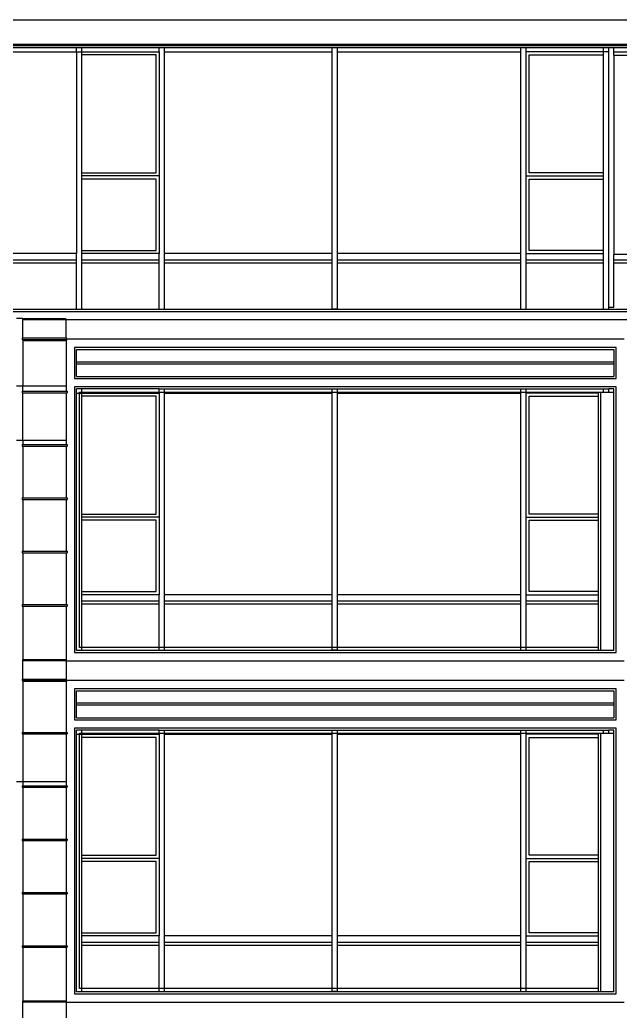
# Model space of a CAD drawing. Extents: x -311 to 61613, y 0 to 58400.
# Drawn here: x 34451 to 40260, y 36512 to 46100 of the extents above; entities that cross this region are included whole.
import ezdxf

# ---------------------------------------------------------------- set-up
doc = ezdxf.new("R2010")
doc.units = 0
doc.header["$LTSCALE"] = 1000
doc.header["$MEASUREMENT"] = 0
doc.layers.add('AD-AREA-OUTL', color=31, linetype='Continuous')

msp = doc.modelspace()

# ---------------------------------------------------------------- linework, layer by layer
at = {"layer": 'AD-AREA-OUTL', "color": 252}
for p, q in [((30749.9, 46100), (43769.9, 46100)), ((43342.3, 45860.1), (30749.9, 45860.1)), ((43267.2, 45849.5), (30749.9, 45849.5)), ((34999.8, 45829.4), (33899.8, 45829.4)), ((33899.8, 45790.3), (34999.8, 45790.3)), ((35049.9, 45829.4), (34999.8, 45829.4)), ((34999.8, 45790.3), (34999.8, 45829.4)), ((34999.8, 45790.3), (34999.8, 43840.1)), ((34999.8, 45790.3), (35049.9, 45790.3)), ((35799.9, 45829.4), (35049.9, 45829.4)), ((35049.9, 45790.3), (35049.9, 45829.4)), ((35049.9, 45760.3), (35049.9, 45790.3)), ((35049.9, 45790.3), (35799.9, 45790.3)), ((35049.9, 44620.1), (35049.9, 45760.3)), ((35769.9, 45760.3), (35049.9, 45760.3)), ((35769.9, 44620.1), (35769.9, 45760.3)), ((35849.6, 45829.4), (35799.9, 45829.4)), ((35799.9, 45790.3), (35799.9, 45829.4)), ((35799.9, 45790.3), (35799.9, 44590.1)), ((37474.5, 45829.4), (35849.6, 45829.4)), ((35849.6, 45790.3), (35849.6, 45829.4)), ((35849.6, 43840.1), (35849.6, 45790.3)), ((35849.6, 45790.3), (37474.5, 45790.3)), ((37524.6, 45829.4), (37474.5, 45829.4)), ((37474.5, 45790.3), (37474.5, 45829.4)), ((37474.5, 43840.1), (37474.5, 45790.3)), ((39299.8, 45829.4), (37524.6, 45829.4)), ((37524.6, 45790.3), (37524.6, 45829.4)), ((37524.6, 43840.1), (37524.6, 45790.3)), ((37524.6, 45790.3), (39299.8, 45790.3)), ((39349.9, 45829.4), (39299.8, 45829.4)), ((39299.8, 45790.3), (39299.8, 45829.4)), ((39299.8, 43840.1), (39299.8, 45790.3)), ((40099.9, 45829.4), (39349.9, 45829.4)), ((39349.9, 45790.3), (39349.9, 45829.4)), ((39349.9, 44590.1), (39349.9, 45790.3)), ((40099.9, 45790.3), (39349.9, 45790.3)), ((39379.9, 45760.3), (40099.9, 45760.3)), ((39379.9, 44620.1), (39379.9, 45760.3)), ((40149.7, 45829.4), (40099.9, 45829.4)), ((40099.9, 45790.3), (40099.9, 45829.4)), ((40099.9, 45760.3), (40099.9, 45790.3)), ((40149.7, 45790.3), (40099.9, 45790.3)), ((40099.9, 44620.1), (40099.9, 45760.3)), ((40199.8, 45829.4), (40149.7, 45829.4)), ((40149.7, 45790.3), (40149.7, 45829.4)), ((40149.7, 43320.1), (40149.7, 45790.3)), ((40749.7, 45829.4), (40199.8, 45829.4)), ((40199.8, 45790.3), (40199.8, 45829.4)), ((40199.8, 45759.6), (40199.8, 45790.3)), ((40199.8, 45790.3), (40749.7, 45790.3)), ((40199.8, 45759.6), (40199.8, 43830.2)), ((40199.8, 45759.6), (40749.7, 45759.6)), ((35049.9, 44590.1), (35049.9, 44620.1)), ((35049.9, 44620.1), (35769.9, 44620.1)), ((35049.9, 44560.1), (35049.9, 44590.1)), ((35799.9, 44590.1), (35049.9, 44590.1)), ((35799.9, 44590.1), (35799.9, 43840.1)), ((39349.9, 43840.1), (39349.9, 44590.1)), ((39349.9, 44590.1), (40099.9, 44590.1)), ((40099.9, 44620.1), (39379.9, 44620.1)), ((40099.9, 44590.1), (40099.9, 44620.1)), ((40099.9, 44560.1), (40099.9, 44590.1)), ((35049.9, 43870.1), (35049.9, 44560.1)), ((35769.9, 44560.1), (35049.9, 44560.1)), ((35769.9, 43870.1), (35769.9, 44560.1)), ((39379.9, 44560.1), (40099.9, 44560.1)), ((39379.9, 43870.1), (39379.9, 44560.1)), ((40099.9, 43870.1), (40099.9, 44560.1)), ((34999.8, 43840.1), (33899.8, 43840.1)), ((34999.8, 43780.1), (34999.8, 43840.1)), ((35049.9, 43840.1), (35049.9, 43870.1)), ((35049.9, 43870.1), (35769.9, 43870.1)), ((35049.9, 43780.1), (35049.9, 43840.1)), ((35799.9, 43840.1), (35049.9, 43840.1)), ((35799.9, 43780.1), (35799.9, 43840.1)), ((35849.6, 43780.1), (35849.6, 43840.1)), ((37474.5, 43840.1), (35849.6, 43840.1)), ((37474.5, 43780.1), (37474.5, 43840.1)), ((37524.6, 43780.1), (37524.6, 43840.1)), ((39299.8, 43840.1), (37524.6, 43840.1)), ((39299.8, 43780.1), (39299.8, 43840.1)), ((39349.9, 43780.1), (39349.9, 43840.1)), ((39349.9, 43840.1), (40099.9, 43840.1)), ((40099.9, 43870.1), (39379.9, 43870.1)), ((40099.9, 43840.1), (40099.9, 43870.1)), ((40099.9, 43780.1), (40099.9, 43840.1)), ((40199.8, 43780.1), (40199.8, 43830.2)), ((40749.7, 43830.2), (40199.8, 43830.2)), ((33899.8, 43780.1), (34999.8, 43780.1)), ((33899.8, 43750.2), (34999.8, 43750.2)), ((34999.8, 43750.2), (34999.8, 43780.1)), ((34999.8, 43300), (34999.8, 43750.2)), ((35049.9, 43750.2), (35049.9, 43780.1)), ((35049.9, 43780.1), (35799.9, 43780.1)), ((35049.9, 43300), (35049.9, 43750.2)), ((35049.9, 43750.2), (35799.9, 43750.2)), ((35799.9, 43750.2), (35799.9, 43780.1)), ((35799.9, 43300), (35799.9, 43750.2)), ((35849.6, 43750.2), (35849.6, 43780.1)), ((35849.6, 43780.1), (37474.5, 43780.1)), ((35849.6, 43300), (35849.6, 43750.2)), ((35849.6, 43750.2), (37474.5, 43750.2)), ((37474.5, 43750.2), (37474.5, 43780.1)), ((37474.5, 43306.4), (37474.5, 43750.2)), ((37524.6, 43750.2), (37524.6, 43780.1)), ((37524.6, 43780.1), (39299.8, 43780.1)), ((37524.6, 43306.4), (37524.6, 43750.2)), ((37524.6, 43750.2), (39299.8, 43750.2)), ((39299.8, 43750.2), (39299.8, 43780.1)), ((39299.8, 43300), (39299.8, 43750.2)), ((39349.9, 43750.2), (39349.9, 43780.1)), ((39349.9, 43780.1), (40099.9, 43780.1)), ((39349.9, 43300), (39349.9, 43750.2)), ((39349.9, 43750.2), (40099.9, 43750.2)), ((40099.9, 43750.2), (40099.9, 43780.1)), ((40099.9, 43300), (40099.9, 43750.2)), ((40199.8, 43750.2), (40199.8, 43780.1)), ((40199.8, 43780.1), (40749.7, 43780.1)), ((40199.8, 43320.1), (40199.8, 43750.2)), ((40199.8, 43750.2), (40749.7, 43750.2)), ((30749.9, 43280.3), (43267.2, 43280.3)), ((34999.8, 43300), (33899.8, 43300)), ((35049.9, 43300), (34999.8, 43300)), ((35799.9, 43300), (35049.9, 43300)), ((35849.6, 43300), (35799.9, 43300)), ((39299.8, 43300), (35849.6, 43300)), ((37474.5, 43306.4), (37524.6, 43306.4)), ((39349.9, 43300), (39299.8, 43300)), ((40099.9, 43300), (39349.9, 43300)), ((40149.7, 43300), (40099.9, 43300)), ((40149.7, 43300), (40149.7, 43320.1)), ((40149.7, 43320.1), (40199.8, 43320.1)), ((40749.7, 43300), (40149.7, 43300)), ((34479.8, 43210), (34419.8, 43210)), ((34479.8, 43210), (34889.7, 43210)), ((34479.8, 43200.2), (34479.8, 43210)), ((34479.8, 43200.2), (34889.7, 43200.2)), ((34479.8, 43024.1), (34479.8, 43200.2)), ((34889.7, 43210), (34900, 43210)), ((34889.7, 43200.2), (34889.7, 43210)), ((34889.7, 43200.2), (34900, 43200.2)), ((34900, 43200.2), (43347.2, 43200.2)), ((34900, 43024.1), (34900, 43200.2)), ((34474.2, 43024.1), (34479.8, 43024.1)), ((34474.2, 43024.1), (34474.2, 43009.3)), ((34474.2, 43009.3), (34479.8, 43009.3)), ((34479.8, 43024.1), (34900, 43024.1)), ((34479.8, 43009.3), (34889.7, 43009.3)), ((34479.8, 43009.3), (34479.8, 43000.1)), ((34479.8, 43000.1), (34889.7, 43000.1)), ((34479.8, 43000.1), (34479.8, 42560.2)), ((34889.7, 43009.3), (34889.7, 43000.1)), ((34889.7, 43009.3), (34900, 43009.3)), ((34900, 43000.1), (34889.7, 43000.1)), ((34900, 43024.1), (34900, 43010)), ((34909.8, 43010), (34900, 43010)), ((34900, 43009.3), (34909.8, 43009.3)), ((34900, 43009.3), (34900, 43000.1)), ((34900, 43000.1), (34900, 42560.2)), ((40299.9, 43010), (34909.8, 43010)), ((34909.8, 43010), (34909.8, 43009.3)), ((40219.9, 42929.9), (34979.7, 42929.9)), ((34979.7, 42929.9), (34979.7, 42630.1)), ((34999.8, 42790.2), (34999.8, 42910.2)), ((34999.8, 42910.2), (40199.8, 42910.2)), ((40199.8, 42910.2), (40199.8, 42790.2)), ((40219.9, 42630.1), (40219.9, 42929.9)), ((34999.8, 42770.1), (34999.8, 42790.2)), ((40199.8, 42790.2), (34999.8, 42790.2)), ((34999.8, 42650.2), (34999.8, 42770.1)), ((40199.8, 42770.1), (34999.8, 42770.1)), ((40199.8, 42790.2), (40199.8, 42770.1)), ((40199.8, 42770.1), (40199.8, 42650.2)), ((34979.7, 42630.1), (40219.9, 42630.1)), ((34999.8, 42650.2), (40199.8, 42650.2)), ((34419.8, 42560.2), (34479.8, 42560.2)), ((34474.2, 42508.4), (34479.8, 42508.4)), ((34474.2, 42508.4), (34474.2, 42493.6)), ((34474.2, 42493.6), (34479.8, 42493.6)), ((34479.8, 42508.4), (34479.8, 42560.2)), ((34479.8, 42560.2), (34900, 42560.2)), ((34479.8, 42508.4), (34900, 42508.4)), ((34479.8, 42493.6), (34900, 42493.6)), ((34479.8, 42030), (34479.8, 42493.6)), ((34900, 42560.2), (34900, 42508.4)), ((34900, 42508.4), (34909.8, 42508.4)), ((34900, 42493.6), (34900, 42030)), ((34900, 42493.6), (34909.8, 42493.6)), ((34909.8, 42508.4), (34909.8, 42493.6)), ((40219.9, 42550), (34979.7, 42550)), ((34979.7, 42550), (34979.7, 39980)), ((35049.9, 42530.2), (34999.8, 42530.2)), ((34999.8, 42490), (34999.8, 42530.2)), ((34999.8, 42490), (35029.8, 42490)), ((34999.8, 40000.1), (34999.8, 42490)), ((35029.8, 42490), (35029.8, 42500.3)), ((35029.8, 42500.3), (35049.9, 42500.3)), ((35029.8, 42490), (35049.9, 42490)), ((35029.8, 40030.1), (35029.8, 42490)), ((35799.9, 42530.2), (35049.9, 42530.2)), ((35049.9, 42500.3), (35049.9, 42530.2)), ((35049.9, 42490), (35049.9, 42500.3)), ((35049.9, 42500.3), (35799.9, 42500.3)), ((35049.9, 42460), (35049.9, 42490)), ((35049.9, 42490), (35799.9, 42490)), ((35799.9, 42530.2), (35850, 42530.2)), ((35799.9, 42500.3), (35799.9, 42530.2)), ((35799.9, 42500.3), (35850, 42500.3)), ((35799.9, 42490), (35799.9, 42500.3)), ((35799.9, 42490), (35799.9, 41290.2)), ((35850, 42530.2), (37474.5, 42530.2)), ((35850, 42500.3), (35850, 42530.2)), ((35850, 42500.3), (37474.5, 42500.3)), ((35850, 42490), (35850, 42500.3)), ((35850, 40540.2), (35850, 42490)), ((35850, 42490), (37474.5, 42490)), ((37474.5, 42530.2), (37524.6, 42530.2)), ((37474.5, 42500.3), (37474.5, 42530.2)), ((37474.5, 42500.3), (37524.6, 42500.3)), ((37474.5, 42490), (37474.5, 42500.3)), ((37474.5, 40540.2), (37474.5, 42490)), ((37524.6, 42530.2), (39299.8, 42530.2)), ((37524.6, 42500.3), (37524.6, 42530.2)), ((37524.6, 42500.3), (39299.8, 42500.3)), ((37524.6, 42490), (37524.6, 42500.3)), ((37524.6, 40540.2), (37524.6, 42490)), ((37524.6, 42490), (39299.8, 42490)), ((39299.8, 42530.2), (39349.9, 42530.2)), ((39299.8, 42500.3), (39299.8, 42530.2)), ((39299.8, 42500.3), (39349.9, 42500.3)), ((39299.8, 42490), (39299.8, 42500.3)), ((39299.8, 40540.2), (39299.8, 42490)), ((39349.9, 42530.2), (40099.9, 42530.2)), ((39349.9, 42500.3), (39349.9, 42530.2)), ((39349.9, 42500.3), (40049.8, 42500.3)), ((39349.9, 42490), (39349.9, 42500.3)), ((39349.9, 41290.2), (39349.9, 42490)), ((40049.8, 42490), (39349.9, 42490)), ((40049.8, 42490), (40049.8, 42500.3)), ((40049.8, 42500.3), (40069.9, 42500.3)), ((40049.8, 42460), (40049.8, 42490)), ((40069.9, 42500.3), (40099.9, 42500.3)), ((40069.9, 42500.3), (40069.9, 40000.1)), ((40099.9, 42530.2), (40149.7, 42530.2)), ((40099.9, 42500.3), (40099.9, 42530.2)), ((40099.9, 42500.3), (40149.7, 42500.3)), ((40199.8, 42530.2), (40149.7, 42530.2)), ((40149.7, 42500.3), (40149.7, 42530.2)), ((40149.7, 42500.3), (40199.8, 42500.3)), ((40199.8, 42500.3), (40199.8, 42530.2)), ((40199.8, 40000.1), (40199.8, 42500.3)), ((40219.9, 39980), (40219.9, 42550)), ((35049.9, 41320.2), (35049.9, 42460)), ((35769.9, 42460), (35049.9, 42460)), ((35769.9, 41320.2), (35769.9, 42460)), ((39379.9, 42460), (40049.8, 42460)), ((39379.9, 41320.2), (39379.9, 42460)), ((40049.8, 41320.2), (40049.8, 42460)), ((34479.8, 42030), (34419.8, 42030)), ((34479.8, 42030), (34479.8, 41992.6)), ((34900, 42030), (34479.8, 42030)), ((34900, 42030), (34900, 41992.6)), ((34474.2, 41992.6), (34479.8, 41992.6)), ((34474.2, 41992.6), (34474.2, 41977.4)), ((34474.2, 41977.4), (34479.8, 41977.4)), ((34479.8, 41992.6), (34900, 41992.6)), ((34479.8, 41977.4), (34900, 41977.4)), ((34479.8, 41977.4), (34479.8, 41476.8)), ((34900, 41992.6), (34909.8, 41992.6)), ((34900, 41977.4), (34909.8, 41977.4)), ((34900, 41977.4), (34900, 41476.8)), ((34909.8, 41992.6), (34909.8, 41977.4)), ((34474.2, 41476.8), (34479.8, 41476.8)), ((34474.2, 41476.8), (34474.2, 41461.7)), ((34474.2, 41461.7), (34479.8, 41461.7)), ((34479.8, 41476.8), (34900, 41476.8)), ((34479.8, 41461.7), (34900, 41461.7)), ((34479.8, 41461.7), (34479.8, 40961.1)), ((34900, 41476.8), (34909.8, 41476.8)), ((34900, 41461.7), (34909.8, 41461.7)), ((34900, 41461.7), (34900, 40961.1)), ((34909.8, 41476.8), (34909.8, 41461.7)), ((35049.9, 41290.2), (35049.9, 41320.2)), ((35049.9, 41320.2), (35769.9, 41320.2)), ((35049.9, 41260.2), (35049.9, 41290.2)), ((35799.9, 41290.2), (35049.9, 41290.2)), ((35049.9, 40570.2), (35049.9, 41260.2)), ((35769.9, 41260.2), (35049.9, 41260.2)), ((35769.9, 40570.2), (35769.9, 41260.2)), ((35799.9, 41290.2), (35799.9, 40540.2)), ((39349.9, 40540.2), (39349.9, 41290.2)), ((39349.9, 41290.2), (40049.8, 41290.2)), ((40049.8, 41320.2), (39379.9, 41320.2)), ((39379.9, 41260.2), (40049.8, 41260.2)), ((39379.9, 40570.2), (39379.9, 41260.2)), ((40049.8, 41290.2), (40049.8, 41320.2)), ((40049.8, 41260.2), (40049.8, 41290.2)), ((40049.8, 40570.2), (40049.8, 41260.2)), ((34474.2, 40961.1), (34479.8, 40961.1)), ((34474.2, 40961.1), (34474.2, 40945.9)), ((34474.2, 40945.9), (34479.8, 40945.9)), ((34479.8, 40961.1), (34900, 40961.1)), ((34479.8, 40945.9), (34900, 40945.9)), ((34479.8, 40945.9), (34479.8, 40445)), ((34900, 40961.1), (34909.8, 40961.1)), ((34900, 40945.9), (34909.8, 40945.9)), ((34900, 40945.9), (34900, 40445)), ((34909.8, 40961.1), (34909.8, 40945.9)), ((35049.9, 40540.2), (35049.9, 40570.2)), ((35049.9, 40570.2), (35769.9, 40570.2)), ((40049.8, 40570.2), (39379.9, 40570.2)), ((40049.8, 40540.2), (40049.8, 40570.2)), ((35049.9, 40480.2), (35049.9, 40540.2)), ((35799.9, 40540.2), (35049.9, 40540.2)), ((35049.9, 40450.3), (35049.9, 40480.2)), ((35049.9, 40480.2), (35799.9, 40480.2)), ((35799.9, 40480.2), (35799.9, 40540.2)), ((35799.9, 40450.3), (35799.9, 40480.2)), ((35850, 40480.2), (35850, 40540.2)), ((37474.5, 40540.2), (35850, 40540.2)), ((35850, 40450.3), (35850, 40480.2)), ((35850, 40480.2), (37474.5, 40480.2)), ((37474.5, 40480.2), (37474.5, 40540.2)), ((37474.5, 40450.3), (37474.5, 40480.2)), ((37524.6, 40480.2), (37524.6, 40540.2)), ((39299.8, 40540.2), (37524.6, 40540.2)), ((37524.6, 40450.3), (37524.6, 40480.2)), ((37524.6, 40480.2), (39299.8, 40480.2)), ((39299.8, 40480.2), (39299.8, 40540.2)), ((39299.8, 40450.3), (39299.8, 40480.2)), ((39349.9, 40480.2), (39349.9, 40540.2)), ((39349.9, 40540.2), (40049.8, 40540.2)), ((39349.9, 40450.3), (39349.9, 40480.2)), ((39349.9, 40480.2), (40049.8, 40480.2)), ((40049.8, 40480.2), (40049.8, 40540.2)), ((40049.8, 40450.3), (40049.8, 40480.2)), ((34474.2, 40445), (34479.8, 40445)), ((34474.2, 40445), (34474.2, 40430.2)), ((34474.2, 40430.2), (34479.8, 40430.2)), ((34479.8, 40445), (34900, 40445)), ((34479.8, 40430.2), (34900, 40430.2)), ((34479.8, 40430.2), (34479.8, 39910.2)), ((34900, 40445), (34909.8, 40445)), ((34900, 40430.2), (34909.8, 40430.2)), ((34900, 40430.2), (34900, 39910.2)), ((34909.8, 40445), (34909.8, 40430.2)), ((35049.9, 40030.1), (35049.9, 40450.3)), ((35049.9, 40450.3), (35799.9, 40450.3)), ((35799.9, 40030.1), (35799.9, 40450.3)), ((35850, 40030.1), (35850, 40450.3)), ((35850, 40450.3), (37474.5, 40450.3)), ((37474.5, 40030.1), (37474.5, 40450.3)), ((37524.6, 40030.1), (37524.6, 40450.3)), ((37524.6, 40450.3), (39299.8, 40450.3)), ((39299.8, 40030.1), (39299.8, 40450.3)), ((39349.9, 40030.1), (39349.9, 40450.3)), ((39349.9, 40450.3), (40049.8, 40450.3)), ((40049.8, 40030.1), (40049.8, 40450.3)), ((35049.9, 40000.1), (34999.8, 40000.1)), ((35049.9, 40030.1), (35029.8, 40030.1)), ((35049.9, 40000.1), (35049.9, 40030.1)), ((35799.9, 40030.1), (35049.9, 40030.1)), ((35799.9, 40000.1), (35049.9, 40000.1)), ((35799.9, 40000.1), (35799.9, 40030.1)), ((35850, 40030.1), (35799.9, 40030.1)), ((35850, 40000.1), (35799.9, 40000.1)), ((35850, 40000.1), (35850, 40030.1)), ((37474.5, 40030.1), (35850, 40030.1)), ((39299.8, 40000.1), (35850, 40000.1)), ((37524.6, 40030.1), (37474.5, 40030.1)), ((37474.5, 40006.1), (37474.5, 40030.1)), ((37474.5, 40006.1), (37524.6, 40006.1)), ((37524.6, 40006.1), (37524.6, 40030.1)), ((39299.8, 40030.1), (37524.6, 40030.1)), ((39349.9, 40030.1), (39299.8, 40030.1)), ((39299.8, 40000.1), (39299.8, 40030.1)), ((39349.9, 40000.1), (39299.8, 40000.1)), ((39349.9, 40000.1), (39349.9, 40030.1)), ((40049.8, 40030.1), (39349.9, 40030.1)), ((40049.8, 40000.1), (39349.9, 40000.1)), ((40049.8, 40000.1), (40049.8, 40030.1)), ((40069.9, 40000.1), (40049.8, 40000.1)), ((40199.8, 40000.1), (40069.9, 40000.1)), ((34889.7, 39910.2), (34479.8, 39910.2)), ((34479.8, 39899.9), (34479.8, 39910.2)), ((34889.7, 39899.9), (34479.8, 39899.9)), ((34479.8, 39724.2), (34479.8, 39899.9)), ((34900, 39910.2), (34889.7, 39910.2)), ((34889.7, 39899.9), (34889.7, 39910.2)), ((34900, 39899.9), (34889.7, 39899.9)), ((34900, 39910.2), (34900, 39899.9)), ((34900, 39899.9), (34900, 39724.2)), ((34900, 39899.9), (40299.9, 39899.9)), ((34979.7, 39980), (40219.9, 39980)), ((34474.2, 39724.2), (34479.8, 39724.2)), ((34474.2, 39724.2), (34474.2, 39709.4)), ((34474.2, 39709.4), (34479.8, 39709.4)), ((34479.8, 39724.2), (34900, 39724.2)), ((34479.8, 39709.4), (34889.7, 39709.4)), ((34479.8, 39709.4), (34479.8, 39700.3)), ((34479.8, 39700.3), (34479.8, 39208.5)), ((34889.7, 39700.3), (34479.8, 39700.3)), ((34889.7, 39709.4), (34889.7, 39700.3)), ((34889.7, 39709.4), (34900, 39709.4)), ((34900, 39700.3), (34889.7, 39700.3)), ((34900, 39724.2), (34900, 39710.1)), ((34909.8, 39710.1), (34900, 39710.1)), ((34900, 39709.4), (34909.8, 39709.4)), ((34900, 39709.4), (34900, 39700.3)), ((34900, 39700.3), (34900, 39208.5)), ((40299.9, 39710.1), (34909.8, 39710.1)), ((34909.8, 39710.1), (34909.8, 39709.4)), ((40219.9, 39630.1), (34979.7, 39630.1)), ((34979.7, 39630.1), (34979.7, 39330.2)), ((34999.8, 39490), (34999.8, 39609.9)), ((34999.8, 39609.9), (40199.8, 39609.9)), ((40199.8, 39609.9), (40199.8, 39490)), ((40219.9, 39330.2), (40219.9, 39630.1)), ((34999.8, 39470.2), (34999.8, 39490)), ((40199.8, 39490), (34999.8, 39490)), ((34999.8, 39349.9), (34999.8, 39470.2)), ((40199.8, 39470.2), (34999.8, 39470.2)), ((40199.8, 39490), (40199.8, 39470.2)), ((40199.8, 39470.2), (40199.8, 39349.9)), ((34979.7, 39330.2), (40219.9, 39330.2)), ((34999.8, 39349.9), (40199.8, 39349.9)), ((40219.9, 39250.1), (34979.7, 39250.1)), ((34979.7, 39250.1), (34979.7, 36680.1)), ((35049.9, 39230), (34999.8, 39230)), ((34999.8, 39190.1), (34999.8, 39230)), ((35799.9, 39230), (35049.9, 39230)), ((35049.9, 39200), (35049.9, 39230)), ((35799.9, 39230), (35850, 39230)), ((35799.9, 39200), (35799.9, 39230)), ((35850, 39230), (37474.5, 39230)), ((35850, 39200), (35850, 39230)), ((37474.5, 39230), (37524.6, 39230)), ((37474.5, 39200), (37474.5, 39230)), ((37524.6, 39230), (39299.8, 39230)), ((37524.6, 39200), (37524.6, 39230)), ((39299.8, 39230), (39349.9, 39230)), ((39299.8, 39200), (39299.8, 39230)), ((39349.9, 39230), (40099.9, 39230)), ((39349.9, 39200), (39349.9, 39230)), ((40099.9, 39230), (40149.7, 39230)), ((40099.9, 39200), (40099.9, 39230)), ((40199.8, 39230), (40149.7, 39230)), ((40149.7, 39200), (40149.7, 39230)), ((40199.8, 39200), (40199.8, 39230)), ((40219.9, 36680.1), (40219.9, 39250.1)), ((34474.2, 39208.5), (34479.8, 39208.5)), ((34474.2, 39208.5), (34474.2, 39193.3)), ((34474.2, 39193.3), (34479.8, 39193.3)), ((34479.8, 39208.5), (34900, 39208.5)), ((34479.8, 39193.3), (34900, 39193.3)), ((34479.8, 39193.3), (34479.8, 38730.1)), ((34900, 39208.5), (34909.8, 39208.5)), ((34900, 39193.3), (34909.8, 39193.3)), ((34900, 39193.3), (34900, 38730.1)), ((34909.8, 39208.5), (34909.8, 39193.3)), ((34999.8, 39190.1), (35029.8, 39190.1)), ((34999.8, 36700.2), (34999.8, 39190.1)), ((35029.8, 39190.1), (35029.8, 39200)), ((35029.8, 39200), (35049.9, 39200)), ((35029.8, 39190.1), (35049.9, 39190.1)), ((35029.8, 36730.2), (35029.8, 39190.1)), ((35049.9, 39190.1), (35049.9, 39200)), ((35049.9, 39200), (35799.9, 39200)), ((35049.9, 39160.2), (35049.9, 39190.1)), ((35049.9, 39190.1), (35799.9, 39190.1)), ((35049.9, 38020), (35049.9, 39160.2)), ((35769.9, 39160.2), (35049.9, 39160.2)), ((35769.9, 38020), (35769.9, 39160.2)), ((35799.9, 39200), (35850, 39200)), ((35799.9, 39190.1), (35799.9, 39200)), ((35799.9, 39190.1), (35799.9, 37990)), ((35850, 39200), (37474.5, 39200)), ((35850, 39190.1), (35850, 39200)), ((35850, 37240), (35850, 39190.1)), ((35850, 39190.1), (37474.5, 39190.1)), ((37474.5, 39200), (37524.6, 39200)), ((37474.5, 39190.1), (37474.5, 39200)), ((37474.5, 37240), (37474.5, 39190.1)), ((37524.6, 39200), (39299.8, 39200)), ((37524.6, 39190.1), (37524.6, 39200)), ((37524.6, 37240), (37524.6, 39190.1)), ((37524.6, 39190.1), (39299.8, 39190.1)), ((39299.8, 39200), (39349.9, 39200)), ((39299.8, 39190.1), (39299.8, 39200)), ((39299.8, 37240), (39299.8, 39190.1)), ((39349.9, 39200), (40049.8, 39200)), ((39349.9, 39190.1), (39349.9, 39200)), ((39349.9, 37990), (39349.9, 39190.1)), ((40049.8, 39190.1), (39349.9, 39190.1)), ((39379.9, 39160.2), (40049.8, 39160.2)), ((39379.9, 38020), (39379.9, 39160.2)), ((40049.8, 39190.1), (40049.8, 39200)), ((40049.8, 39200), (40069.9, 39200)), ((40049.8, 39160.2), (40049.8, 39190.1)), ((40049.8, 38020), (40049.8, 39160.2)), ((40069.9, 39200), (40099.9, 39200)), ((40069.9, 39200), (40069.9, 36700.2)), ((40099.9, 39200), (40149.7, 39200)), ((40149.7, 39200), (40199.8, 39200)), ((40199.8, 36700.2), (40199.8, 39200)), ((34479.8, 38730.1), (34419.8, 38730.1)), ((34474.2, 38692.7), (34479.8, 38692.7)), ((34474.2, 38692.7), (34474.2, 38677.5)), ((34474.2, 38677.5), (34479.8, 38677.5)), ((34479.8, 38730.1), (34479.8, 38692.7)), ((34900, 38730.1), (34479.8, 38730.1)), ((34479.8, 38692.7), (34900, 38692.7)), ((34479.8, 38677.5), (34900, 38677.5)), ((34479.8, 38677.5), (34479.8, 38176.6)), ((34900, 38730.1), (34900, 38692.7)), ((34900, 38692.7), (34909.8, 38692.7)), ((34900, 38677.5), (34909.8, 38677.5)), ((34900, 38677.5), (34900, 38176.6)), ((34909.8, 38692.7), (34909.8, 38677.5)), ((34474.2, 38176.6), (34479.8, 38176.6)), ((34474.2, 38176.6), (34474.2, 38161.8)), ((34474.2, 38161.8), (34479.8, 38161.8)), ((34479.8, 38176.6), (34900, 38176.6)), ((34479.8, 38161.8), (34900, 38161.8)), ((34479.8, 38161.8), (34479.8, 37660.8)), ((34900, 38176.6), (34909.8, 38176.6)), ((34900, 38161.8), (34909.8, 38161.8)), ((34900, 38161.8), (34900, 37660.8)), ((34909.8, 38176.6), (34909.8, 38161.8)), ((35049.9, 37990), (35049.9, 38020)), ((35049.9, 38020), (35769.9, 38020)), ((35049.9, 37960), (35049.9, 37990)), ((35799.9, 37990), (35049.9, 37990)), ((35799.9, 37990), (35799.9, 37240)), ((39349.9, 37240), (39349.9, 37990)), ((39349.9, 37990), (40049.8, 37990)), ((40049.8, 38020), (39379.9, 38020)), ((40049.8, 37990), (40049.8, 38020)), ((40049.8, 37960), (40049.8, 37990)), ((35049.9, 37270), (35049.9, 37960)), ((35769.9, 37960), (35049.9, 37960)), ((35769.9, 37270), (35769.9, 37960)), ((39379.9, 37960), (40049.8, 37960)), ((39379.9, 37270), (39379.9, 37960)), ((40049.8, 37270), (40049.8, 37960)), ((34474.2, 37660.8), (34479.8, 37660.8)), ((34474.2, 37660.8), (34474.2, 37646)), ((34474.2, 37646), (34479.8, 37646)), ((34479.8, 37660.8), (34900, 37660.8)), ((34479.8, 37646), (34900, 37646)), ((34479.8, 37646), (34479.8, 37145.1)), ((34900, 37660.8), (34909.8, 37660.8)), ((34900, 37646), (34909.8, 37646)), ((34900, 37646), (34900, 37145.1)), ((34909.8, 37660.8), (34909.8, 37646)), ((35049.9, 37240), (35049.9, 37270)), ((35049.9, 37270), (35769.9, 37270)), ((35049.9, 37180), (35049.9, 37240)), ((35799.9, 37240), (35049.9, 37240)), ((35799.9, 37180), (35799.9, 37240)), ((35850, 37180), (35850, 37240)), ((37474.5, 37240), (35850, 37240)), ((37474.5, 37180), (37474.5, 37240)), ((37524.6, 37180), (37524.6, 37240)), ((39299.8, 37240), (37524.6, 37240)), ((39299.8, 37180), (39299.8, 37240)), ((39349.9, 37180), (39349.9, 37240)), ((39349.9, 37240), (40049.8, 37240)), ((40049.8, 37270), (39379.9, 37270)), ((40049.8, 37240), (40049.8, 37270)), ((40049.8, 37180), (40049.8, 37240)), ((34474.2, 37145.1), (34479.8, 37145.1)), ((34474.2, 37145.1), (34474.2, 37130.3)), ((34474.2, 37130.3), (34479.8, 37130.3)), ((34479.8, 37145.1), (34900, 37145.1)), ((34479.8, 37130.3), (34900, 37130.3)), ((34479.8, 37130.3), (34479.8, 36609.9)), ((34900, 37145.1), (34909.8, 37145.1)), ((34900, 37130.3), (34909.8, 37130.3)), ((34900, 37130.3), (34900, 36609.9)), ((34909.8, 37145.1), (34909.8, 37130.3)), ((35049.9, 37150), (35049.9, 37180)), ((35049.9, 37180), (35799.9, 37180)), ((35049.9, 36730.2), (35049.9, 37150)), ((35049.9, 37150), (35799.9, 37150)), ((35799.9, 37150), (35799.9, 37180)), ((35799.9, 36730.2), (35799.9, 37150)), ((35850, 37150), (35850, 37180)), ((35850, 37180), (37474.5, 37180)), ((35850, 36730.2), (35850, 37150)), ((35850, 37150), (37474.5, 37150)), ((37474.5, 37150), (37474.5, 37180)), ((37474.5, 36730.2), (37474.5, 37150)), ((37524.6, 37150), (37524.6, 37180)), ((37524.6, 37180), (39299.8, 37180)), ((37524.6, 36730.2), (37524.6, 37150)), ((37524.6, 37150), (39299.8, 37150)), ((39299.8, 37150), (39299.8, 37180)), ((39299.8, 36730.2), (39299.8, 37150)), ((39349.9, 37150), (39349.9, 37180)), ((39349.9, 37180), (40049.8, 37180)), ((39349.9, 36730.2), (39349.9, 37150)), ((39349.9, 37150), (40049.8, 37150)), ((40049.8, 37150), (40049.8, 37180)), ((40049.8, 36730.2), (40049.8, 37150)), ((35049.9, 36730.2), (35029.8, 36730.2)), ((35049.9, 36700.2), (35049.9, 36730.2)), ((35799.9, 36730.2), (35049.9, 36730.2)), ((35799.9, 36700.2), (35799.9, 36730.2)), ((35850, 36730.2), (35799.9, 36730.2)), ((35850, 36700.2), (35850, 36730.2)), ((37474.5, 36730.2), (35850, 36730.2)), ((37524.6, 36730.2), (37474.5, 36730.2)), ((37474.5, 36706.2), (37474.5, 36730.2)), ((37524.6, 36706.2), (37524.6, 36730.2)), ((39299.8, 36730.2), (37524.6, 36730.2)), ((39349.9, 36730.2), (39299.8, 36730.2)), ((39299.8, 36700.2), (39299.8, 36730.2)), ((39349.9, 36700.2), (39349.9, 36730.2)), ((40049.8, 36730.2), (39349.9, 36730.2)), ((40049.8, 36700.2), (40049.8, 36730.2)), ((34979.7, 36680.1), (40219.9, 36680.1)), ((35049.9, 36700.2), (34999.8, 36700.2)), ((35799.9, 36700.2), (35049.9, 36700.2)), ((35850, 36700.2), (35799.9, 36700.2)), ((39299.8, 36700.2), (35850, 36700.2)), ((37474.5, 36706.2), (37524.6, 36706.2)), ((39349.9, 36700.2), (39299.8, 36700.2)), ((40049.8, 36700.2), (39349.9, 36700.2)), ((40069.9, 36700.2), (40049.8, 36700.2)), ((40199.8, 36700.2), (40069.9, 36700.2)), ((34889.7, 36609.9), (34479.8, 36609.9)), ((34479.8, 36600), (34479.8, 36609.9)), ((34889.7, 36600), (34479.8, 36600)), ((34479.8, 36424.4), (34479.8, 36600)), ((34900, 36609.9), (34889.7, 36609.9)), ((34889.7, 36600), (34889.7, 36609.9)), ((34900, 36600), (34889.7, 36600)), ((34900, 36609.9), (34900, 36600)), ((34900, 36600), (34900, 36424.4)), ((34900, 36600), (40299.9, 36600))]:
    msp.add_line(p, q, dxfattribs=at)

doc.saveas('drawing.dxf')
